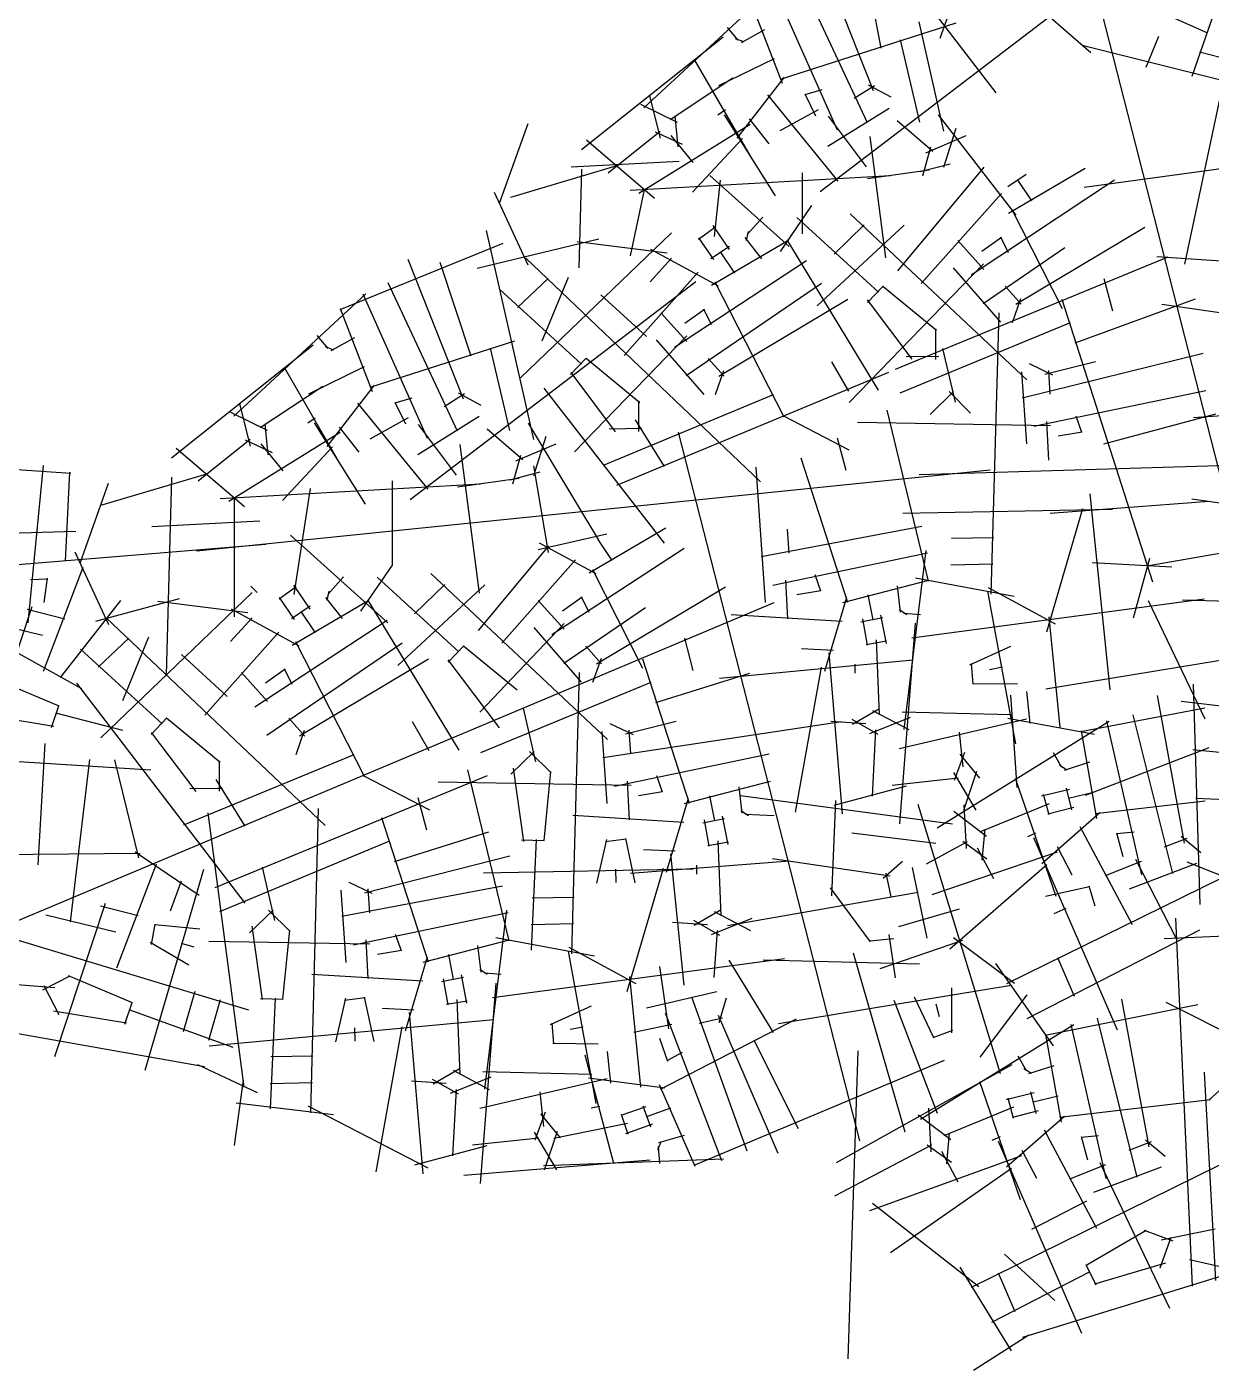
# Model space of a CAD drawing. Extents: x 521210 to 539878, y 175088 to 192554.
# Drawn here: x 530150 to 533329, y 182973 to 186578 of the extents above; entities that cross this region are included whole.
import ezdxf

# ---------------------------------------------------------------- set-up
doc = ezdxf.new("R2010")
doc.units = 0
doc.header["$MEASUREMENT"] = 0

msp = doc.modelspace()

# ---------------------------------------------------------------- linework, layer by layer
for p, q in [((532888.8, 187354.1), (532601, 186546.3)), ((532850.8, 187339.4), (533427.6, 185080.2)), ((533278, 186445.8), (533540.8, 187197.9)), ((532279.9, 186136.2), (533406.2, 186996.3)), ((532397.1, 186862.2), (532751.6, 186400.6)), ((532630.3, 186835.6), (533006.6, 186508.9)), ((532422.6, 186405.9), (532274.3, 186780.8)), ((532443.3, 186521), (532392.5, 186789.2)), ((532407, 186319.9), (532220.5, 186717.5)), ((531806, 186360.1), (532160.9, 186688.5)), ((532326.4, 186300.3), (532153.9, 186687.8)), ((533320.6, 186561.3), (532991.1, 186707.4)), ((532178.8, 186425.4), (532092.6, 186648.1)), ((532059.9, 186541.8), (532030.5, 186576.3)), ((532130, 186570), (532067.1, 186535.3)), ((532644.2, 186588.1), (532171.8, 186436.7)), ((532611.7, 186297.5), (532545.1, 186591.4)), ((531638.6, 186248.4), (532019.2, 186551.2)), ((532074.8, 186537.4), (532052.4, 186546)), ((532547.3, 186321.6), (532495.1, 186542.8)), ((533154.9, 186469.3), (533188.8, 186552.8)), ((532156.3, 186492.2), (532006.4, 186419.2)), ((534302.2, 186200.1), (532982.5, 186527.4)), ((533258.3, 185940.6), (533382.7, 186525.9)), ((533776.2, 186385.6), (533297.6, 186510)), ((532094, 186228.4), (531943.2, 186488.8)), ((532045.1, 186439.8), (531876.7, 186328.3)), ((532057.1, 186278.8), (532183.5, 186442.9)), ((532425.4, 186419.8), (532371.1, 186385.4)), ((532470.2, 186388.8), (532409.7, 186421.7)), ((531851, 186279.2), (531822.4, 186393.1)), ((532327.7, 186164.1), (532138.7, 186395.2)), ((532283.8, 186408.5), (532238.7, 186395)), ((532268.1, 186338.4), (532239.2, 186396.9)), ((531896.8, 186321.1), (531798.3, 186369.7)), ((532025.1, 186354.9), (532005.2, 186340.9)), ((532274.1, 186355.1), (532171.5, 186298.6)), ((532464.7, 186358.7), (532299.9, 186256.4)), ((531418.8, 186104.3), (531495.4, 186318.7)), ((532091.3, 186316.1), (531792.8, 186131)), ((531898.3, 186256.2), (531890.1, 186339.1)), ((532159.4, 186124.1), (532023, 186342)), ((532143, 186263.8), (532089.8, 186330.6)), ((532403.9, 186201.8), (532302.4, 186338)), ((532486.5, 186326.3), (532581.9, 186243.9)), ((532596.3, 186341.3), (532804.5, 186072.8)), ((531710.5, 186186.4), (531849.7, 186298.2)), ((531910.2, 186261.7), (531837.4, 186295.2)), ((531938.5, 186213.5), (531879.5, 186285.8)), ((531936.7, 186133.9), (532070.9, 186278.1)), ((532456.2, 185958.2), (532414.1, 186283.7)), ((532563.3, 186239.7), (532671.2, 186286)), ((532612, 186201.1), (532644.3, 186306.1)), ((531652, 186274.4), (531834.7, 186117.9)), ((532555.5, 186178.4), (532577, 186255.6)), ((531733.3, 186204.7), (531448.6, 186119.8)), ((531611.4, 186201.9), (531901.1, 186217.1)), ((532548.2, 186189.2), (532628.8, 186210.6)), ((531632.5, 185930.7), (531639.7, 186196.1)), ((532468.8, 186177.6), (531769.5, 186138.5)), ((531983.7, 186179.2), (532196.6, 185988.7)), ((532232.2, 186022.1), (532232.2, 186186.4)), ((532406.8, 186170.7), (532572, 186193.9)), ((532487.9, 185923.2), (532719.7, 186201.3)), ((532783.2, 186149.2), (532833, 186182.9)), ((532785.1, 186077.7), (532991.2, 186198.3)), ((532847.5, 186110.6), (532809.1, 186167.8)), ((532988.2, 186147.3), (533381.9, 186201.6)), ((531496.1, 185938.5), (531405.2, 186133.5)), ((531770, 185963.3), (531808.2, 186140.6)), ((532011.5, 186166.3), (531995.2, 186015.2)), ((532685.2, 185912.1), (533069.6, 186167)), ((532172.7, 185975.3), (532257.3, 186098.2)), ((532550.9, 185889.1), (532766.7, 186130.3)), ((532084, 186020.2), (532125.5, 186066.9)), ((532216.7, 186066.6), (532435.9, 185865.9)), ((532360.5, 186075.9), (532834.2, 185630.4)), ((532929.8, 185821.4), (532795.2, 186086.5)), ((531511, 185470.5), (531384, 186031.2)), ((531474.7, 185635.5), (531880.9, 186024.8)), ((531952.9, 186008.2), (531998.6, 186040.8)), ((532036, 185980.3), (531992.6, 186044.6)), ((532082, 186004.8), (532087, 186028.4)), ((532271.8, 185828.9), (532505.4, 186045.8)), ((532316.9, 185968.2), (532397.9, 186046.6)), ((532804.7, 185833.9), (533151.2, 186040.2)), ((531427.9, 185996.2), (530990.5, 185818.3)), ((531358.5, 185930.1), (531685.2, 186008.9)), ((531627.6, 186001.9), (531869.3, 185971.1)), ((531994.4, 185953.1), (531953.8, 186011.8)), ((531986.2, 185955.8), (532036, 185989.4)), ((531988.1, 185884.3), (532194.2, 186004.9)), ((532123, 185955.5), (532078.7, 186012.1)), ((532436.6, 185602.4), (532191.2, 186005.8)), ((532367.8, 186017.4), (532367.8, 186017.4)), ((532718.6, 185926.5), (532648.8, 186004.1)), ((532713.4, 185975.8), (532766.6, 186013.6)), ((532785.2, 185971.4), (532764.7, 186013.8)), ((531321.9, 185578.9), (531173.5, 185953.8)), ((531489, 185957), (532119.2, 185357)), ((531822.8, 185893.8), (531880.3, 185957)), ((531823.9, 185981), (532006.1, 185882.4)), ((532050.4, 185917.1), (532012.1, 185974.3)), ((532481.9, 185659.3), (533213.5, 185960.2)), ((532717.3, 185835.7), (532936.6, 185985.3)), ((533680.3, 185926.4), (533183.1, 185960.5)), ((531342.5, 185694), (531259.2, 185945.2)), ((531753.8, 185695.6), (531951.9, 185919.1)), ((531888.2, 185718.6), (532243.1, 185950.7)), ((532357.8, 185569.9), (532718.5, 185941.8)), ((532764.8, 185784.9), (532637.6, 185931.3)), ((531306.3, 185492.9), (531119.7, 185890.5)), ((531179.1, 185309.2), (531945.5, 185894.4)), ((531467.5, 185824.3), (531549.4, 185902.3)), ((531602.7, 185904.9), (531532.6, 185734.2)), ((531920.3, 185642.2), (532283.1, 185889.7)), ((532182.7, 185529.9), (531998.1, 185893)), ((532406.8, 185837.9), (532448.9, 185882.3)), ((532448, 185882.3), (532592.1, 185763.6)), ((532818.9, 185833.4), (532776.3, 185881.6)), ((533040.9, 185902.7), (533064.1, 185815.6)), ((530705.2, 185533.1), (531060.1, 185861.5)), ((531225.7, 185473.3), (531053.2, 185860.7)), ((531419.6, 185873.1), (531638.9, 185672.5)), ((531690.9, 185858.9), (531813.4, 185746.4)), ((532007.7, 185640.5), (532354.2, 185846.7)), ((532526.5, 185686), (532406.8, 185844.8)), ((532795.5, 185784.3), (532818.3, 185849.2)), ((532928.5, 185847.4), (533171.8, 185088.7)), ((532964.1, 185729.5), (533287.4, 185848)), ((531078.1, 185598.4), (530991.9, 185821.1)), ((531921.5, 185733), (531851.8, 185810.6)), ((531916.4, 185782.3), (531969.5, 185820.2)), ((531988.1, 185778), (531967.7, 185820.3)), ((532739, 185055.1), (532759.8, 185810.3)), ((533513, 185786.7), (533196.6, 185832.7)), ((532494.6, 185595.3), (532951.5, 185784.3)), ((530959.2, 185714.8), (530929.7, 185749.3)), ((531029.3, 185743), (530966.4, 185708.2)), ((531620, 185437.5), (531921.5, 185748.3)), ((531967.8, 185591.5), (531840.6, 185737.8)), ((532589.7, 185685.4), (532589.9, 185767.3)), ((530537.8, 185421.4), (530918.5, 185724.2)), ((530974.1, 185710.4), (530951.6, 185719)), ((531459, 185734), (531071.1, 185609.7)), ((531446.6, 185494.6), (531394.3, 185715.8)), ((532608.2, 185714.4), (532641.6, 185570.4)), ((532822, 185582.5), (533308, 185701.9)), ((531055.6, 185665.2), (530905.7, 185592.2)), ((531609.7, 185644.4), (531651.8, 185688.8)), ((531651, 185688.8), (531795.1, 185570.1)), ((532021.9, 185639.9), (531979.3, 185688.1)), ((532356.2, 185600.3), (532311.2, 185678.4)), ((532510.4, 185692.9), (532598.2, 185693.9)), ((532841.1, 185674.1), (532903.1, 185644.2)), ((532882.7, 185645.5), (533019, 185679.9)), ((530993.2, 185401.4), (530842.4, 185661.8)), ((531730.4, 185491), (531610.7, 185649.8)), ((531733.7, 185347.6), (532464.1, 185651.3)), ((531998.4, 185590.8), (532021.2, 185655.8)), ((532819.8, 185652), (532833.1, 185458.5)), ((532892.3, 185655.9), (532896.2, 185591.7)), ((530944.4, 185612.8), (530776, 185501.3)), ((530956.4, 185451.7), (531082.8, 185615.9)), ((531324.7, 185592.8), (531270.3, 185558.4)), ((531369.4, 185561.8), (531308.9, 185594.7)), ((531861.8, 185191.8), (531538.5, 185607.8)), ((531697.5, 185401.9), (532154.4, 185590.8)), ((532574.7, 185537.4), (532637.6, 185598.8)), ((532625.5, 185598.8), (532683.6, 185540.9)), ((532853.3, 185505.7), (533314.9, 185601.8)), ((530750.2, 185452.2), (530721.7, 185566.1)), ((531227, 185337), (531038, 185568.2)), ((531183, 185581.5), (531138, 185568)), ((531167.3, 185511.4), (531138.4, 185569.9)), ((531792.7, 185491.9), (531792.9, 185573.9)), ((530796, 185494.1), (530697.5, 185542.7)), ((530924.3, 185527.9), (530904.5, 185513.9)), ((531173.4, 185528.1), (531070.7, 185471.6)), ((531363.9, 185531.7), (531199.1, 185429.4)), ((531862.1, 185397.8), (531784, 185523.4)), ((532180.9, 185533.5), (532356.7, 185442.2)), ((532458.5, 185549.4), (532569.7, 185090.5)), ((532887, 185519.1), (532892.5, 185414.9)), ((532965.9, 185534.3), (532981.3, 185489.9)), ((533041, 185459), (533342.1, 185539.2)), ((533591.5, 185550.5), (533282, 185528.8)), ((530990.6, 185489.1), (530692, 185304)), ((530797.6, 185429.2), (530789.3, 185512.1)), ((531058.7, 185297.1), (530922.3, 185515)), ((531042.3, 185436.8), (530989.1, 185503.6)), ((531303.2, 185374.8), (531201.7, 185511)), ((531385.8, 185499.3), (531481.2, 185416.9)), ((531495.6, 185514.3), (531683.2, 185202.3)), ((531713.3, 185499.4), (531801.2, 185500.4)), ((531898.1, 185489.6), (532384.9, 183588.4)), ((532379.8, 185516.8), (532897.8, 185508.3)), ((532918.2, 185480.6), (532982.6, 185491.3)), ((530551.2, 185447.4), (530734, 185290.9)), ((530609.7, 185359.4), (530749, 185471.2)), ((530809.5, 185434.7), (530736.7, 185468.2)), ((530837.7, 185386.5), (530778.8, 185458.8)), ((530835.9, 185306.9), (530970.2, 185451.1)), ((531364.9, 185058.2), (531313.3, 185456.7)), ((531462.6, 185412.7), (531570.5, 185459)), ((531511.3, 185374.1), (531543.6, 185479.1)), ((532325, 185475), (532348.3, 185388)), ((532545, 185376.4), (536042.6, 185482)), ((529796.5, 185411.2), (530267.7, 185380.1)), ((531454.8, 185351.4), (531476.3, 185428.6)), ((532227.6, 185421.4), (532353.4, 185034)), ((530153.2, 184978.7), (530194.8, 185400.7)), ((530253.8, 185143.8), (530265.5, 185382.4)), ((530632.5, 185377.7), (530347.8, 185292.8)), ((530605.2, 185171.8), (532736.4, 185388.8)), ((531447.4, 185362.2), (531528, 185383.6)), ((531550.2, 185166.9), (531510.6, 185400)), ((532107.2, 185396.5), (532132.2, 185032.5)), ((530292.9, 185138.9), (530369.4, 185353.2)), ((530524.5, 184838.4), (530539, 185369.1)), ((531368.1, 185350.6), (530668.8, 185311.5)), ((530910.8, 185339.3), (530866.5, 185054.5)), ((531131.4, 185132.8), (531131.4, 185359.4)), ((531306.1, 185343.7), (531471.3, 185366.9)), ((530707, 184994.5), (530707.5, 185313.6)), ((532896.6, 185272.4), (533323.6, 185304.8)), ((533003.4, 185324.1), (533057, 184798.3)), ((533593.8, 185264.2), (533277.5, 185310.2)), ((532501.9, 185272.6), (533064.3, 185283.8)), ((532887.8, 184954.2), (532984.5, 185285.4)), ((530485.5, 185236.5), (530775.2, 185251.7)), ((531659.2, 185112.3), (531865.3, 185232.9)), ((532121.1, 185156.5), (532552.8, 185237.5)), ((529590, 185205.4), (530281.1, 185224.1)), ((530857.8, 185213.7), (531119.1, 184978.5)), ((531522.5, 185175), (531707.1, 185217.4)), ((531721.5, 185145.2), (531683.2, 185202.3)), ((532191.4, 185229.9), (532195.3, 185165.7)), ((532632.1, 185205.9), (532744.8, 185207.6)), ((532702.9, 185207), (532702.9, 185207)), ((533669, 185219.7), (533156.3, 185130.6)), ((527987.7, 184960.9), (530791.2, 185189.1)), ((530370.2, 184973), (530279.3, 185168.1)), ((531362, 184957.8), (531551.4, 185185.1)), ((531525, 185192.8), (531677.2, 185110.4)), ((531559.3, 184946.7), (531914.2, 185178.7)), ((532152.4, 185079.7), (532567.5, 185166.2)), ((532505, 184692.3), (532564.1, 185172.2)), ((530194.9, 184848.9), (530301.4, 185127.8)), ((531046.8, 185009.8), (531131.4, 185132.8)), ((531425, 184923.7), (531623, 185147.1)), ((532630.1, 185133.8), (532743.2, 185136.4)), ((533009.5, 185140.2), (533223.8, 185128.4)), ((533120.8, 184992), (533164.7, 185152.2)), ((530159.6, 185094.7), (530206.6, 185096.2)), ((530196.6, 185033.1), (530205.6, 185097.8)), ((530958.1, 185054.8), (530999.6, 185101.5)), ((531090.7, 185101.2), (531310, 184900.5)), ((531234.6, 185110.5), (531708.3, 184665)), ((531803.9, 184856), (531669.3, 185121)), ((532186.1, 185093.1), (532191.6, 184988.9)), ((532265, 185108.3), (532280.4, 185063.9)), ((532340.1, 185033), (532571.2, 185093.2)), ((532535.1, 185099.1), (532800.1, 185049.8)), ((530348.8, 184670), (530755, 185059.4)), ((530768, 185059.4), (530751.1, 185076.8)), ((530826.9, 185042.8), (530872.7, 185075.4)), ((530910.1, 185014.9), (530866.7, 185079.1)), ((530956.1, 185039.4), (530961.1, 185062.9)), ((531145.9, 184863.5), (531379.5, 185080.3)), ((531191, 185002.7), (531272, 185081.1)), ((531241.8, 185051.9), (531241.8, 185052)), ((531678.8, 184868.5), (532025.3, 185074.7)), ((532217.3, 185054.6), (532281.7, 185065.3)), ((532407.4, 185053.8), (532420.6, 184986.3)), ((532485.9, 185077.9), (532494.5, 185006.6)), ((532729.1, 185063), (532803.7, 184653.5)), ((532731, 185073.2), (532910.2, 184975.8)), ((530001, 184530.2), (530164.1, 185021.9)), ((530031.2, 184140), (532155.7, 185032.5)), ((530150.5, 185014.9), (530251.5, 184988.9)), ((530239.9, 184831.3), (530402.6, 185038.4)), ((530335.2, 184982.9), (530559.3, 185043.5)), ((530501.7, 185036.5), (530743.4, 185005.7)), ((530698, 185015.6), (530880.2, 184917)), ((530868.5, 184987.7), (530827.9, 185046.4)), ((530860.3, 184990.3), (530910.1, 185023.9)), ((530862.1, 184918.8), (531068.3, 185039.4)), ((530997.1, 184990.1), (530952.8, 185046.6)), ((531310.7, 184636.9), (531065.3, 185040.3)), ((531592.7, 184961), (531522.9, 185038.6)), ((531587.5, 185010.3), (531640.7, 185048.2)), ((531591.4, 184870.2), (531810.7, 185019.8)), ((531659.3, 185006), (531638.8, 185048.3)), ((532292.2, 184848.6), (532351.5, 185047.1)), ((532491.8, 185014.1), (532511.9, 185000.9)), ((532526, 184938.2), (533310.2, 185042.8)), ((533160.5, 185038.2), (533312.4, 184720.5)), ((533672.3, 185028), (533252.1, 185038.9)), ((530003.6, 184990.5), (530192.2, 184945.3)), ((530363.1, 184991.5), (530950.6, 184434.2)), ((530696.9, 184928.4), (530754.4, 184991.6)), ((530762.2, 184753.2), (531117.2, 184985.3)), ((530924.5, 184951.7), (530886.1, 185008.9)), ((532041, 185001.1), (532339.1, 184982.8)), ((532389.2, 184981.1), (532448.2, 184992.5)), ((532393.2, 184988.7), (532405.9, 184918.5)), ((532441.9, 184998.9), (532456.5, 184922.8)), ((532504, 185004.6), (532549.2, 185000.8)), ((532893.7, 184994.6), (532923.2, 184697.5)), ((530627.9, 184730.2), (530826, 184953.6)), ((531365.8, 184738.3), (531592.6, 184976.3)), ((531638.9, 184819.5), (531511.7, 184965.9)), ((532493.3, 184439.3), (532535.5, 184977)), ((533918.3, 184970), (532885.2, 184800)), ((530103.8, 184909.1), (530296.6, 184802.5)), ((530293.7, 184907.7), (530512.9, 184707)), ((530341.6, 184858.9), (530423.5, 184936.9)), ((530476.7, 184939.5), (530406.7, 184768.7)), ((530794.4, 184676.8), (531157.2, 184924.3)), ((531056.8, 184564.5), (530872.2, 184927.6)), ((531280.9, 184872.5), (531323, 184916.9)), ((531322.1, 184916.8), (531466.2, 184798.2)), ((531693, 184867.9), (531650.4, 184916.1)), ((531915, 184937.2), (531938.2, 184850.2)), ((532229.9, 184909.6), (532315.2, 184905.4)), ((532402.7, 184920.4), (532458.1, 184929.7)), ((532429.9, 184933), (532437.8, 184731.1)), ((532790.5, 184914.5), (532680.5, 184864.7)), ((530565, 184893.5), (530687.5, 184781)), ((530881.8, 184675), (531228.3, 184881.3)), ((531418.8, 184696.3), (531280.9, 184879.4)), ((531669.6, 184818.9), (531692.4, 184883.8)), ((531802.6, 184881.9), (531928.3, 184494.5)), ((532009.7, 184830.2), (532529.2, 184878.9)), ((532302.6, 184898.1), (532338.5, 184465.3)), ((530795.6, 184767.6), (530725.9, 184845.2)), ((530790.5, 184816.9), (530843.6, 184854.7)), ((530862.2, 184812.5), (530841.7, 184854.9)), ((531613.1, 184089.6), (531633.9, 184844.9)), ((531838.1, 184764.1), (532090.6, 184843.3)), ((532213.2, 184469.9), (532283.6, 184859.4)), ((532372.7, 184867.1), (532373, 184842.8)), ((532685.3, 184869.4), (532689.4, 184813.7)), ((532769.2, 184858.9), (532734.3, 184852.3)), ((530236.4, 184754.6), (530064.5, 184827.5)), ((530735.9, 184226.3), (530284, 184816.2)), ((531368.7, 184629.9), (531825.6, 184818.8)), ((532688.1, 184815.5), (532809.5, 184814.2)), ((533299.3, 184222.5), (533281.6, 184813.9)), ((532790.7, 184784), (532807.6, 184536.4)), ((532833.5, 184793.6), (532842.9, 184708.7)), ((533258, 184386.8), (533185, 184783.3)), ((533248.6, 184768.5), (533717.5, 184713.4)), ((530026, 184733.4), (530222.2, 184700.7)), ((530216.1, 184697.5), (530236, 184755.3)), ((530407.4, 184689.2), (530227.5, 184736.3)), ((531482.3, 184749), (531515.7, 184605)), ((532366.7, 184706.6), (532438.8, 184748.3)), ((532420.3, 184743.2), (532517.3, 184691.7)), ((532500, 184739.9), (532792.5, 184732.5)), ((533312.5, 184749.7), (532979.2, 184685.7)), ((533226.1, 184305.4), (533119.9, 184731.6)), ((530483.8, 184679), (530525.9, 184723.4)), ((530525.1, 184723.4), (530669.2, 184604.7)), ((530895.9, 184674.5), (530853.4, 184722.7)), ((530872.5, 184625.4), (530895.3, 184690.3)), ((531230.3, 184634.9), (531185.3, 184713)), ((531696.1, 184617.1), (532336.8, 184713.6)), ((531715.2, 184708.6), (531777.2, 184678.8)), ((531756.8, 184680), (531893, 184714.5)), ((531766.4, 184690.4), (531770.3, 184626.3)), ((532308.6, 184714.2), (532401.8, 184708.6)), ((532364.2, 184719.4), (532434, 184679.9)), ((532413, 184681.5), (532522.2, 184724.9)), ((532419.9, 184513.3), (532429.2, 184691.6)), ((532833.8, 184720), (532491.7, 184640.2)), ((532593.9, 184428), (533055.8, 184714.7)), ((532783.2, 184722.4), (533016.4, 184679.6)), ((533143.2, 184301.8), (533048.9, 184715.3)), ((530180.4, 184329.2), (530198.8, 184654.9)), ((530604.4, 184525.5), (530484.8, 184684.4)), ((531693.9, 184686.6), (531707.2, 184493.1)), ((532653.1, 184684.7), (532662.4, 184591.9)), ((533022.6, 184453), (532981.1, 184688.2)), ((530571.6, 184436.4), (531028.5, 184625.4)), ((531448.8, 184572), (531511.7, 184633.3)), ((531499.6, 184633.4), (531557.7, 184575.5)), ((531727.4, 184540.3), (532142.5, 184626.7)), ((532667.2, 184630.6), (532639.3, 184555.5)), ((532654.8, 184626.2), (532707.6, 184561.6)), ((532928.4, 184590.2), (532906.2, 184629.7)), ((533322.7, 184642.9), (532990.6, 184514.5)), ((533280.2, 184638.1), (533369.9, 184629.7)), ((529993.4, 184615), (530483, 184583.9)), ((530267.5, 184175.6), (530319.2, 184611.7)), ((530450.8, 184347.6), (530386, 184610.7)), ((530666.8, 184526.5), (530667, 184608.4)), ((531332.6, 184584), (531443.8, 184125.1)), ((531455.3, 184588.2), (531482.8, 184391.3)), ((532942.2, 184583), (532921.8, 184595.9)), ((533002.7, 184604.3), (532934.2, 184582.4)), ((530655.1, 184267.8), (531386.7, 184568.8)), ((530736.2, 184432.4), (530658.1, 184557.9)), ((531054.9, 184568.1), (531230.8, 184476.7)), ((531253.9, 184551.3), (531771.9, 184542.8)), ((531538.4, 184393.9), (531556.6, 184579.7)), ((531761.1, 184553.7), (531766.5, 184449.5)), ((531840, 184568.9), (531855.4, 184524.5)), ((531915.1, 184493.6), (532146.2, 184553.8)), ((532472.6, 184542.9), (532650.1, 184562.1)), ((532637.5, 184576.4), (532697.8, 184475.6)), ((532699.6, 184579.1), (532664.2, 184475.1)), ((532913, 184244), (532803.6, 184560.8)), ((530587.4, 184534), (530675.3, 184535)), ((531199.1, 184509.6), (531222.4, 184422.5)), ((531792.3, 184515.2), (531856.7, 184525.9)), ((531982.4, 184514.4), (531995.6, 184446.8)), ((532060.9, 184538.5), (532069.5, 184467.1)), ((532635.2, 184438.4), (532065.3, 184514.1)), ((532317.2, 184488.8), (532511.7, 184540.7)), ((532949.1, 184531.3), (532873.8, 184513)), ((532894.1, 184463.1), (532879.5, 184517.3)), ((532954.9, 184476.1), (532940.7, 184534.5)), ((533013.4, 184522.9), (532946.5, 184506.8)), ((530912.2, 183663.6), (530933, 184479.6)), ((531867.2, 184309.2), (531926.5, 184507.6)), ((532066.7, 184474.6), (532086.9, 184461.5)), ((532320.6, 184501.6), (532310.2, 184245.6)), ((532763.6, 183767.9), (532542.5, 184490.4)), ((532672.7, 184373), (532666.6, 184490.3)), ((532894.2, 184493), (532707.4, 184416.2)), ((532960.2, 184482.9), (532891.1, 184465.2)), ((533313.2, 184499.7), (533017.9, 184465.5)), ((533288.4, 184507.5), (533695.4, 184490.9)), ((530635.7, 184468.7), (530732.4, 183731.9)), ((531101.7, 184455.9), (531227.4, 184068.5)), ((531616, 184461.7), (531914, 184443.4)), ((531964.2, 184441.6), (532023.2, 184453)), ((531968.2, 184449.3), (531980.9, 184379.1)), ((532016.8, 184459.4), (532031.5, 184383.3)), ((532079, 184465.1), (532156.4, 184461.4)), ((532725.7, 184405.3), (532638.5, 184472)), ((532874.9, 184332.7), (533030.6, 184469.3)), ((531137.3, 184338.1), (531389.7, 184417.3)), ((532590.2, 184386.4), (532364.6, 184414.2)), ((532714.7, 184341.2), (532722.6, 184424.2)), ((532858.1, 184413.6), (532835.9, 184403.7)), ((533077.6, 183885.2), (532853.6, 184401.3)), ((533118.1, 184167.8), (532977.4, 184431.2)), ((533122.3, 184416.2), (533075.5, 184411.7)), ((533093.3, 184350.4), (533076.3, 184413.4)), ((533301.4, 184360.9), (533248.4, 184404.8)), ((530667.8, 184203.9), (531124.7, 184392.9)), ((531477.8, 184396.2), (531539, 184394.5)), ((531504.8, 184100), (531518.2, 184396.9)), ((531680, 184279.5), (531707, 184397.2)), ((531703.3, 184391.5), (531758.7, 184398.6)), ((531756.7, 184399.5), (531782.1, 184280.7)), ((531804.9, 184370.1), (531890.1, 184366)), ((531977.7, 184381), (532033.1, 184390.2)), ((532004.9, 184393.5), (532012.8, 184191.7)), ((532564.7, 184331.1), (532675.1, 184391.9)), ((532727.4, 184344.4), (532662.5, 184391.3)), ((532745.8, 184291.6), (532701.9, 184374)), ((532956.3, 184301.4), (532916.9, 184377.2)), ((533263.5, 184399.9), (533203.5, 184376.7)), ((530046.6, 184356.4), (530453.9, 184360.6)), ((530391.8, 184052.7), (530498.4, 184331.6)), ((530612.5, 184246.8), (530440.8, 184362.7)), ((531055.9, 184254.1), (531446.8, 184352.8)), ((531770.7, 184306.9), (532197.7, 184339.4)), ((531877.5, 184358.7), (531913.5, 184005.5)), ((532467.9, 184298.8), (532151.6, 184344.7)), ((532500.4, 184337.4), (532448.6, 184292.1)), ((532915.6, 184362.7), (532579.5, 184248.3)), ((532627.4, 184103.6), (532888.2, 184329.4)), ((532781.1, 184010.2), (533459.1, 184343.7)), ((533141.3, 184338.1), (533044.4, 184299.6)), ((533290.1, 184332.3), (533108.7, 184263.8)), ((533236.9, 184128.3), (533127, 184343.4)), ((533965.6, 184054.6), (533264.6, 184336.4)), ((530467.5, 183777.4), (530624.9, 184317.6)), ((530781.4, 184323), (530814.8, 184179)), ((531375.9, 184307.2), (531938.4, 184318.4)), ((531730.1, 184317.1), (531731.1, 184281.6)), ((531761.9, 183988.8), (531858.6, 184319.9)), ((531947.7, 184327.6), (531948, 184303.4)), ((532455.9, 184306.2), (532469.2, 184243.3)), ((532526.8, 184321.8), (532565.5, 184131.7)), ((530535.6, 184205.6), (530565.1, 184285.7)), ((530993, 184260.6), (531006.3, 184067.1)), ((530995.2, 184191.1), (531426.9, 184272.1)), ((531014.3, 184282.7), (531076.3, 184252.8)), ((531065.5, 184264.5), (531069.4, 184200.3)), ((532306.1, 184267), (532414.2, 184122.5)), ((533003, 184269.8), (532884.4, 184243.5)), ((533018, 184218), (533001.4, 184271.3)), ((530224.8, 183814.7), (530361, 184225.7)), ((531506.2, 184240.5), (531618.9, 184242.2)), ((531577, 184241.5), (531577, 184241.5)), ((532543.1, 184254.2), (532030.4, 184165.1)), ((530200.5, 184194.3), (530389.1, 184149.1)), ((530347.4, 184218.7), (530448.5, 184192.7)), ((530747.9, 184146), (530810.8, 184207.3)), ((530798.7, 184207.4), (530856.8, 184149.5)), ((531026.5, 184114.3), (531441.6, 184200.7)), ((531379.1, 183726.9), (531438.2, 184206.8)), ((531941.7, 184167.1), (532013.8, 184208.9)), ((531988, 184142.1), (532097.1, 184185.5)), ((531995.3, 184203.8), (532092.3, 184152.3)), ((532652.8, 184210.3), (532489.9, 184162.5)), ((532939.2, 184211.4), (532906.5, 184197.5)), ((533278.7, 183198.4), (533234.5, 184185.8)), ((530746, 183938.7), (530049, 184149.7)), ((530484.8, 184115), (530494.7, 184170)), ((530493.2, 184168.3), (530614.2, 184157.1)), ((530753.9, 184164), (530781.4, 183967)), ((530837.5, 183967.9), (530855.7, 184153.7)), ((531504.2, 184168.4), (531617.3, 184171)), ((531883.6, 184174.7), (531976.7, 184169.1)), ((531939.2, 184180), (532009, 184140.5)), ((531994.8, 184026.5), (532004.2, 184152.2)), ((532835.6, 183916.1), (533298.6, 184154.1)), ((530584.8, 184059.3), (530480.6, 184120.2)), ((530563.9, 184118.4), (530598.1, 184108.7)), ((530638.1, 184124), (531071, 184116.8)), ((531060.2, 184127.7), (531065.7, 184023.5)), ((531139.1, 184142.9), (531154.5, 184098.5)), ((531214.2, 184067.6), (531445.3, 184127.8)), ((531360, 184112.5), (531368.6, 184041.1)), ((531409.2, 184133.6), (531674.2, 184084.4)), ((532477.6, 184130.4), (532412.6, 184123.6)), ((532661.7, 184125.7), (532439.7, 184049.5)), ((532463.9, 184141.8), (532481.3, 184026)), ((532800.9, 184010.5), (532637.7, 184132.9)), ((533203.5, 184131.5), (533448.5, 184142.2)), ((531091.4, 184089.2), (531155.8, 184099.9)), ((531166.3, 183883.2), (531225.6, 184081.6)), ((531281.5, 184088.4), (531294.7, 184020.8)), ((531400.1, 183972.8), (532184.2, 184077.3)), ((531603.2, 184097.5), (531677.8, 183688)), ((531605.1, 184107.8), (531784.3, 184010.3)), ((532368.5, 184092.7), (532507, 183612.6)), ((532962.7, 183975.9), (532917.4, 184079.1)), ((531365.8, 184048.6), (531386, 184035.5)), ((531848.4, 184056.3), (531872.8, 183888.3)), ((532034.6, 184072.8), (532153.8, 183879.2)), ((532546.4, 184062.6), (532126.2, 184073.4)), ((532906, 183843.2), (532750.9, 184063.6)), ((532934.2, 184040.7), (532934.2, 184040.7)), ((530077.7, 184011), (530225.1, 183999.8)), ((530193.2, 183993), (530265.8, 184031.1)), ((530236.6, 183926.1), (530196.8, 184004.5)), ((530433.3, 183958.4), (530261.5, 184031.3)), ((530915.1, 184035.7), (531213.1, 184017.4)), ((531263.3, 184015.7), (531322.3, 184027)), ((531267.3, 184023.3), (531280, 183953.1)), ((531315.9, 184033.4), (531330.6, 183957.3)), ((531367.4, 183473.8), (531409.6, 184011.6)), ((531378.1, 184039.1), (531423.3, 184035.4)), ((531767.8, 184029.2), (531797.3, 183732.1)), ((532792.4, 184004.6), (532167.9, 183901.8)), ((530570.1, 183881.8), (530602.2, 183989.8)), ((530776.9, 183970.2), (530838.1, 183968.5)), ((530803.9, 183674), (530817.4, 183970.9)), ((530979.1, 183853.5), (531006.1, 183971.2)), ((531002.4, 183965.6), (531057.8, 183972.6)), ((531055.8, 183973.5), (531081.2, 183854.7)), ((532002.2, 183988.2), (531813.3, 183944.2)), ((531934, 183974.9), (532082.8, 183561.7)), ((532027.4, 183970.7), (532007.8, 183904.7)), ((532584.5, 183864.2), (532532.8, 183974.1)), ((532631.9, 183998.5), (532632.4, 183877.7)), ((532709.5, 183812.9), (532835.4, 183980)), ((533162.7, 183572.1), (533089.6, 183968.7)), ((530221.2, 183937.3), (530417.4, 183904.6)), ((530413, 183901.3), (530432.9, 183959.1)), ((530703.7, 183838.4), (530424.4, 183940.1)), ((530638.3, 183858.3), (530669.6, 183967)), ((531104, 183944.1), (531189.2, 183940)), ((531176.6, 183932.7), (531212.6, 183499.9)), ((531276.8, 183955), (531332.2, 183964.2)), ((531304, 183967.5), (531311.9, 183765.7)), ((531664.6, 183949.1), (531554.6, 183899.2)), ((532594.2, 183661.7), (532478.1, 183964.5)), ((532590.2, 183956), (532598.7, 183921.5)), ((533293.6, 183952.8), (532883.8, 183871.1)), ((533207.3, 183960.3), (533517.7, 183803.9)), ((530639.2, 183843.3), (531403.3, 183913.4)), ((531559.3, 183904), (531563.5, 183848.3)), ((531881.8, 183900.6), (531779.8, 183878.6)), ((532215.3, 183914.5), (531850, 183726.1)), ((531863.2, 183931.8), (532014.7, 183535.7)), ((532017.6, 183917.2), (531954.9, 183903.1)), ((532005.8, 183925.1), (532165.6, 183554.8)), ((532548.8, 183646.4), (532960.4, 183900.1)), ((533047.8, 183487.2), (532953.5, 183900.6)), ((533130.7, 183490.8), (533024.5, 183916.9)), ((530074.9, 183884.9), (530627.1, 183787.5)), ((531029.2, 183891.1), (531030.2, 183855.6)), ((531087.3, 183504.5), (531157.7, 183894)), ((531643.3, 183893.5), (531608.4, 183886.8)), ((531848.7, 183863.7), (531869.6, 183801.8)), ((532634.7, 183884.1), (532582.4, 183864.6)), ((532927.2, 183638.4), (532885.7, 183873.6)), ((531562.2, 183850.1), (531683.6, 183848.8)), ((531707.5, 183828.2), (531717, 183743.3)), ((531909.4, 183825.1), (531868, 183802.8)), ((532101.8, 183858.1), (532220.2, 183621.5)), ((532380.4, 183829.5), (532354.3, 183003)), ((533323.1, 183697.4), (533469.8, 183830.5)), ((530768.7, 183716.9), (530609.1, 183792.4)), ((530805.3, 183814.5), (530918, 183816.2)), ((531647.8, 183818.6), (531724.9, 183527.8)), ((532612.1, 183803.8), (531940.3, 183521.5)), ((532323.6, 183530.4), (532794.9, 183792.7)), ((532833.1, 183775.6), (532810.8, 183815.1)), ((532907.3, 183789.7), (532838.8, 183767.8)), ((531238.3, 183754), (531308.1, 183714.5)), ((531240.8, 183741.1), (531312.9, 183782.9)), ((531287.1, 183716.1), (531396.3, 183759.5)), ((531294.4, 183777.8), (531391.4, 183726.3)), ((531707.8, 183754.6), (531365.8, 183674.8)), ((531374.1, 183774.5), (531666.6, 183767.1)), ((531657.3, 183756.9), (531862.7, 183730)), ((532846.8, 183768.4), (532826.5, 183781.2)), ((533342.1, 183213.5), (533311, 183772.1)), ((530707.3, 183575.6), (530731.7, 183750.6)), ((530803.3, 183742.4), (530916.4, 183745)), ((531182.7, 183748.8), (531275.9, 183743.2)), ((531293.9, 183547.9), (531303.3, 183726.2)), ((531527.2, 183719.3), (531536.5, 183626.4)), ((531847, 183739.1), (531943.3, 183520.5)), ((532817.7, 183429.4), (532708.3, 183746.1)), ((532853.7, 183716.7), (532778.5, 183698.3)), ((532859.5, 183661.4), (532845.3, 183719.8)), ((530711.9, 183690.1), (530973.3, 183658.4)), ((530904.2, 183681.8), (531226.6, 183515.6)), ((531688.4, 183680.4), (531664.4, 183676.2)), ((531803.5, 183682.3), (531824.2, 183625.8)), ((532798.7, 183648.4), (532784.1, 183702.6)), ((532918.1, 183708.3), (532851.1, 183692.2)), ((533327.1, 183697.9), (532922.5, 183650.9)), ((531541.3, 183665.2), (531513.4, 183590.1)), ((531528.9, 183660.7), (531581.7, 183596.2)), ((531811.7, 183679.6), (531744.5, 183655.8)), ((531745.8, 183659.3), (531763.7, 183606.1)), ((531878.2, 183675.9), (531813.6, 183652.1)), ((532630.3, 183590.6), (532543.1, 183657.4)), ((532577.3, 183558.3), (532571.3, 183675.6)), ((532798.8, 183678.4), (532612, 183601.5)), ((532779.5, 183518.1), (532935.2, 183654.6)), ((532864.8, 183668.2), (532795.7, 183650.6)), ((531511.6, 183611), (531571.9, 183510.2)), ((531573.7, 183613.6), (531538.3, 183509.6)), ((531762.5, 183634.4), (531564.5, 183594.4)), ((531829.5, 183633.1), (531756.7, 183606.5)), ((532619.3, 183526.6), (532627.2, 183609.6)), ((533022.7, 183353.2), (532882, 183616.6)), ((531191.3, 183523.4), (531385.8, 183575.2)), ((531346.7, 183577.4), (531524.2, 183596.6)), ((531852.5, 183586.3), (531842.7, 183564.3)), ((531845, 183572.6), (531848.5, 183527.5)), ((531914.5, 183602.2), (531845.5, 183582.4)), ((532319.1, 183440.9), (532579.7, 183577.2)), ((532632, 183529.8), (532567.1, 183576.7)), ((532762.7, 183599), (532740.5, 183589.1)), ((532982.2, 183070.6), (532758.2, 183586.7)), ((533026.9, 183601.5), (532980.1, 183597)), ((532997.9, 183535.8), (532980.9, 183598.8)), ((533168.1, 183585.2), (533108.1, 183562)), ((533206, 183546.2), (533153, 183590.1)), ((531322.8, 183496.2), (531822.9, 183537.2)), ((531537, 183521.9), (532020.1, 183540.1)), ((532820.2, 183548.1), (532411.7, 183400.5)), ((532650.4, 183477), (532606.5, 183559.4)), ((532685.7, 183195.6), (533412.4, 183553.1)), ((532860.9, 183486.8), (532821.6, 183562.6)), ((532468.1, 183288.5), (532792.9, 183514.7)), ((533045.9, 183523.5), (532949, 183485)), ((533194.8, 183517.7), (533013.3, 183449.2)), ((533218.4, 183138.1), (533031.6, 183528.7)), ((532705.6, 183195.9), (532420.1, 183419.8)), ((532847.8, 183350.9), (532995.8, 183426.7)), ((532993.4, 183254.4), (533154.8, 183348.3)), ((533227.3, 183318.9), (533150.5, 183347.6)), ((533192.7, 183247.1), (533222.3, 183329.8)), ((533339.6, 183351.3), (533194.8, 183321.7)), ((532774, 183284.1), (532909.8, 183159.2)), ((532793.2, 183024.5), (532655.5, 183249)), ((533532.8, 183279.5), (532822.6, 183060.6)), ((533020.7, 183200.3), (532993.7, 183255.2)), ((533206.5, 183260.1), (533016, 183203.1)), ((533270.7, 183269.7), (533995.2, 183104.5)), ((532740.2, 183101.5), (533004.6, 183237.4)), ((532802.7, 183129.4), (532757.9, 183233.3)), ((532691, 182972.7), (532839.9, 183067.7))]:
    msp.add_line(p, q)

doc.saveas('drawing.dxf')
